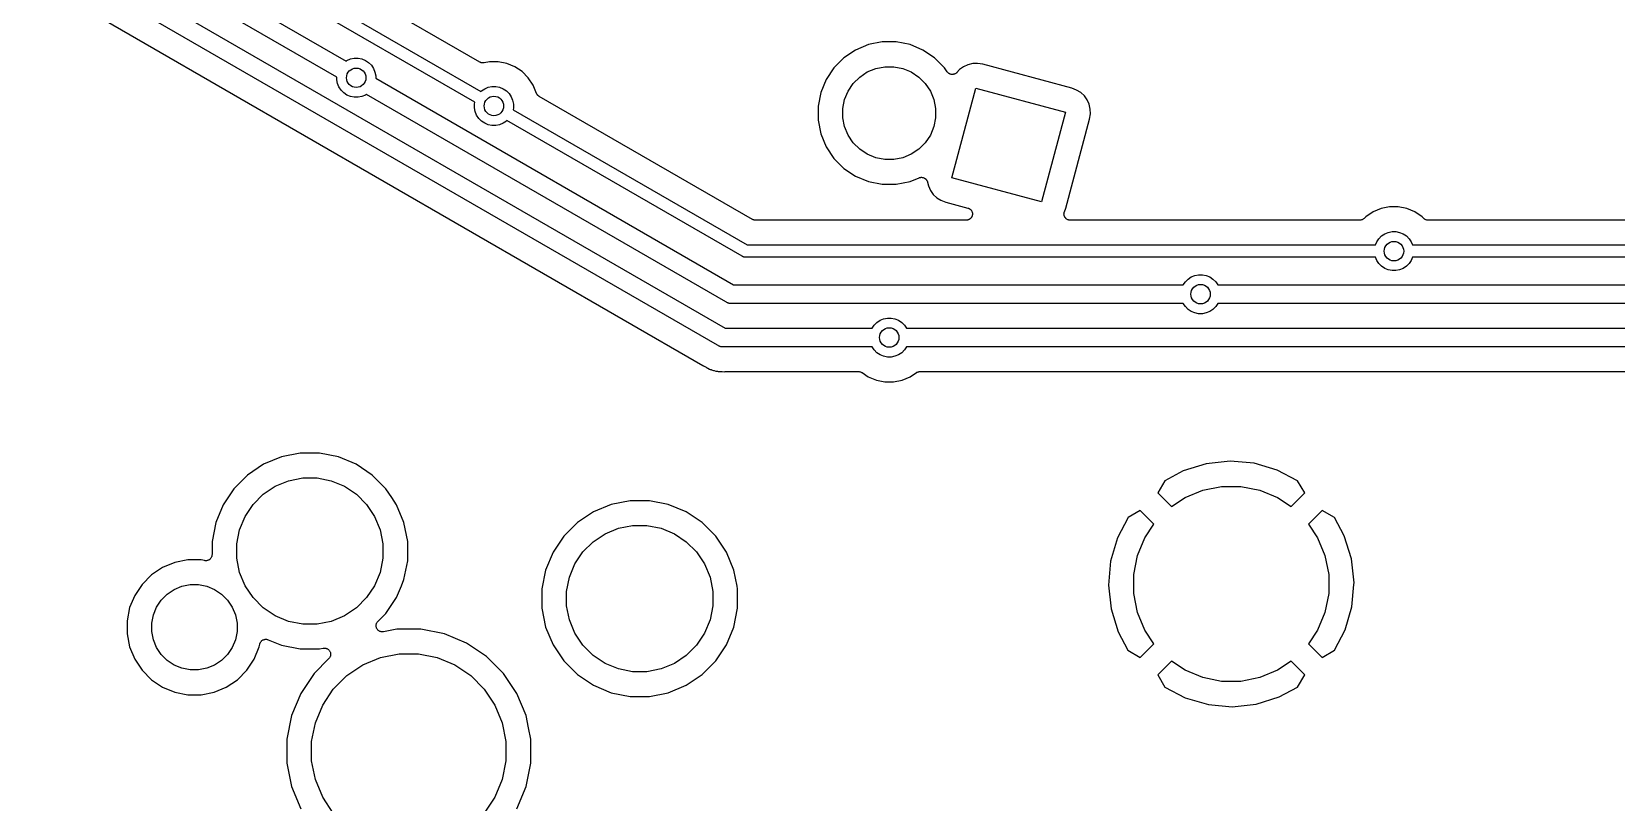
# Model space of a CAD drawing. Extents: x 0.5 to 11.2, y -6.4 to -1.8.
# Drawn here: x 3.876 to 5.157, y -5.327 to -4.705 of the extents above; entities that cross this region are included whole.
import ezdxf

# ---------------------------------------------------------------- set-up
doc = ezdxf.new("R2010")
doc.units = 0
doc.header["$MEASUREMENT"] = 0
doc.layers.add('BLACK', color=7, linetype='CONTINUOUS')

msp = doc.modelspace()

# ---------------------------------------------------------------- linework, layer by layer
at = {"layer": 'BLACK', "linetype": 'CONTINUOUS'}
for p, q in [((3.50919, -4.36987), (4.13019, -4.7284)), ((4.12269, -4.74139), (3.5017, -4.38286)), ((3.62014, -4.39573), (4.23924, -4.75282)), ((4.23427, -4.76149), (3.61517, -4.4044)), ((4.23829, -4.72918), (3.98086, -4.5807)), ((3.8878, -4.62739), (4.43652, -4.94419)), ((4.43023, -4.95788), (3.88031, -4.64038)), ((3.87973, -4.66315), (4.41845, -4.97418)), ((4.54188, -4.71943), (4.53247, -4.72573)), ((4.55235, -4.7151), (4.54188, -4.71943)), ((4.56346, -4.71289), (4.55235, -4.7151)), ((4.57478, -4.71289), (4.56346, -4.71289)), ((4.58589, -4.7151), (4.57478, -4.71289)), ((4.59636, -4.71943), (4.58589, -4.7151)), ((4.60577, -4.72573), (4.59636, -4.71943)), ((4.13019, -4.7284), (4.13098, -4.72787)), ((4.13098, -4.72787), (4.13385, -4.72668)), ((4.13385, -4.72668), (4.13689, -4.72608)), ((4.13689, -4.72608), (4.13999, -4.72608)), ((4.13999, -4.72608), (4.14304, -4.72668)), ((4.14304, -4.72668), (4.1459, -4.72787)), ((4.1459, -4.72787), (4.14848, -4.72959)), ((4.14848, -4.72959), (4.15067, -4.73179)), ((4.15067, -4.73179), (4.1524, -4.73437)), ((4.1524, -4.73437), (4.15359, -4.73723)), ((4.23856, -4.72931), (4.23829, -4.72918)), ((4.23883, -4.72945), (4.23856, -4.72931)), ((4.23901, -4.72951), (4.23883, -4.72945)), ((4.23918, -4.72958), (4.23901, -4.72951)), ((4.23947, -4.72965), (4.23918, -4.72958)), ((4.23976, -4.72974), (4.23947, -4.72965)), ((4.23995, -4.72976), (4.23976, -4.72974)), ((4.24013, -4.72981), (4.23995, -4.72976)), ((4.24043, -4.72982), (4.24013, -4.72981)), ((4.24073, -4.72985), (4.24043, -4.72982)), ((4.24092, -4.72983), (4.24073, -4.72985)), ((4.24111, -4.72984), (4.24092, -4.72983)), ((4.2414, -4.72979), (4.24111, -4.72984)), ((4.2417, -4.72977), (4.2414, -4.72979)), ((4.24177, -4.72975), (4.2417, -4.72977)), ((4.24618, -4.72888), (4.24177, -4.72975)), ((4.25322, -4.72888), (4.24618, -4.72888)), ((4.26013, -4.73025), (4.25322, -4.72888)), ((4.26664, -4.73294), (4.26013, -4.73025)), ((4.27249, -4.73686), (4.26664, -4.73294)), ((4.27747, -4.74184), (4.27249, -4.73686)), ((4.52446, -4.73373), (4.51817, -4.74315)), ((4.53247, -4.72573), (4.52446, -4.73373)), ((4.54522, -4.74126), (4.55136, -4.73716)), ((4.55136, -4.73716), (4.55818, -4.73433)), ((4.55818, -4.73433), (4.56543, -4.73289)), ((4.56543, -4.73289), (4.57281, -4.73289)), ((4.57281, -4.73289), (4.58006, -4.73433)), ((4.58006, -4.73433), (4.58688, -4.73716)), ((4.58688, -4.73716), (4.59303, -4.74126)), ((4.61378, -4.73373), (4.60577, -4.72573)), ((4.61593, -4.73695), (4.61378, -4.73373)), ((4.61597, -4.737), (4.61593, -4.73695)), ((4.61601, -4.73706), (4.61597, -4.737)), ((4.61628, -4.73738), (4.61601, -4.73706)), ((4.62595, -4.73523), (4.62374, -4.73759)), ((4.62915, -4.73294), (4.62595, -4.73523)), ((4.63274, -4.73131), (4.62915, -4.73294)), ((4.63657, -4.73042), (4.63274, -4.73131)), ((4.64051, -4.73029), (4.63657, -4.73042)), ((4.64464, -4.73097), (4.64051, -4.73029)), ((4.71661, -4.75025), (4.64464, -4.73097)), ((4.12269, -4.74338), (4.12269, -4.74139)), ((4.1233, -4.74642), (4.12269, -4.74338)), ((4.12449, -4.74928), (4.1233, -4.74642)), ((4.12621, -4.75186), (4.12449, -4.74928)), ((4.15359, -4.73723), (4.15419, -4.74027)), ((4.15419, -4.74027), (4.15419, -4.74226)), ((4.15419, -4.74226), (4.44333, -4.90919)), ((4.24224, -4.75067), (4.24511, -4.74948)), ((4.24511, -4.74948), (4.24815, -4.74888)), ((4.24815, -4.74888), (4.25125, -4.74888)), ((4.25125, -4.74888), (4.2543, -4.74948)), ((4.2543, -4.74948), (4.25716, -4.75067)), ((4.28138, -4.74769), (4.27747, -4.74184)), ((4.28419, -4.75446), (4.28138, -4.74769)), ((4.51817, -4.74315), (4.51383, -4.75362)), ((4.53589, -4.75263), (4.53999, -4.74648)), ((4.53999, -4.74648), (4.54522, -4.74126)), ((4.59303, -4.74126), (4.59825, -4.74648)), ((4.59825, -4.74648), (4.60235, -4.75263)), ((4.61655, -4.7377), (4.61628, -4.73738)), ((4.6166, -4.73775), (4.61655, -4.7377)), ((4.61665, -4.7378), (4.6166, -4.73775)), ((4.61698, -4.73806), (4.61665, -4.7378)), ((4.6173, -4.73832), (4.61698, -4.73806)), ((4.61736, -4.73836), (4.6173, -4.73832)), ((4.61742, -4.7384), (4.61736, -4.73836)), ((4.61779, -4.73859), (4.61742, -4.7384)), ((4.61816, -4.73879), (4.61779, -4.73859)), ((4.61823, -4.73881), (4.61816, -4.73879)), ((4.61829, -4.73884), (4.61823, -4.73881)), ((4.61869, -4.73895), (4.61829, -4.73884)), ((4.6191, -4.73907), (4.61869, -4.73895)), ((4.61916, -4.73908), (4.6191, -4.73907)), ((4.61923, -4.7391), (4.61916, -4.73908)), ((4.61965, -4.73913), (4.61923, -4.7391)), ((4.62007, -4.73917), (4.61965, -4.73913)), ((4.62013, -4.73917), (4.62007, -4.73917)), ((4.6202, -4.73917), (4.62013, -4.73917)), ((4.62062, -4.73912), (4.6202, -4.73917)), ((4.62104, -4.73908), (4.62062, -4.73912)), ((4.6211, -4.73906), (4.62104, -4.73908)), ((4.62117, -4.73905), (4.6211, -4.73906)), ((4.62157, -4.73892), (4.62117, -4.73905)), ((4.62197, -4.7388), (4.62157, -4.73892)), ((4.62203, -4.73877), (4.62197, -4.7388)), ((4.6221, -4.73875), (4.62203, -4.73877)), ((4.62247, -4.73854), (4.6221, -4.73875)), ((4.62284, -4.73835), (4.62247, -4.73854)), ((4.62289, -4.73831), (4.62284, -4.73835)), ((4.62295, -4.73827), (4.62289, -4.73831)), ((4.62327, -4.738), (4.62295, -4.73827)), ((4.6236, -4.73773), (4.62327, -4.738)), ((4.62364, -4.73768), (4.6236, -4.73773)), ((4.62369, -4.73764), (4.62364, -4.73768)), ((4.62374, -4.73759), (4.62369, -4.73764)), ((4.1284, -4.75406), (4.12621, -4.75186)), ((4.13098, -4.75578), (4.1284, -4.75406)), ((4.13385, -4.75697), (4.13098, -4.75578)), ((4.13689, -4.75757), (4.13385, -4.75697)), ((4.13999, -4.75757), (4.13689, -4.75757)), ((4.14304, -4.75697), (4.13999, -4.75757)), ((4.1459, -4.75578), (4.14304, -4.75697)), ((4.1467, -4.75525), (4.1459, -4.75578)), ((4.43704, -4.92288), (4.1467, -4.75525)), ((4.23396, -4.76307), (4.23427, -4.76149)), ((4.23924, -4.75282), (4.23966, -4.75239)), ((4.23966, -4.75239), (4.24224, -4.75067)), ((4.25716, -4.75067), (4.25974, -4.75239)), ((4.25974, -4.75239), (4.26194, -4.75459)), ((4.26194, -4.75459), (4.26366, -4.75716)), ((4.26366, -4.75716), (4.26485, -4.76003)), ((4.26485, -4.76003), (4.26545, -4.76307)), ((4.28425, -4.75458), (4.28419, -4.75446)), ((4.2843, -4.75471), (4.28425, -4.75458)), ((4.28448, -4.75501), (4.2843, -4.75471)), ((4.28465, -4.75532), (4.28448, -4.75501)), ((4.28473, -4.75543), (4.28465, -4.75532)), ((4.2848, -4.75554), (4.28473, -4.75543)), ((4.28504, -4.7558), (4.2848, -4.75554)), ((4.28526, -4.75607), (4.28504, -4.7558)), ((4.28537, -4.75616), (4.28526, -4.75607)), ((4.28546, -4.75626), (4.28537, -4.75616)), ((4.28575, -4.75647), (4.28546, -4.75626)), ((4.28602, -4.7567), (4.28575, -4.75647)), ((4.28614, -4.75676), (4.28602, -4.7567)), ((4.28625, -4.75684), (4.28614, -4.75676)), ((4.28631, -4.75688), (4.28625, -4.75684)), ((4.45855, -4.85622), (4.28631, -4.75688)), ((4.51383, -4.75362), (4.51162, -4.76473)), ((4.53162, -4.76669), (4.53306, -4.75945)), ((4.53306, -4.75945), (4.53589, -4.75263)), ((4.60235, -4.75263), (4.60518, -4.75945)), ((4.60518, -4.75945), (4.60662, -4.76669)), ((4.61979, -4.82279), (4.6392, -4.75034)), ((4.6392, -4.75034), (4.71164, -4.76975)), ((4.72053, -4.75173), (4.71661, -4.75025)), ((4.72388, -4.75381), (4.72053, -4.75173)), ((4.72675, -4.7565), (4.72388, -4.75381)), ((4.72905, -4.75971), (4.72675, -4.7565)), ((4.73067, -4.76329), (4.72905, -4.75971)), ((4.23396, -4.76618), (4.23396, -4.76307)), ((4.23456, -4.76922), (4.23396, -4.76618)), ((4.23575, -4.77208), (4.23456, -4.76922)), ((4.23747, -4.77466), (4.23575, -4.77208)), ((4.23966, -4.77686), (4.23747, -4.77466)), ((4.26545, -4.76618), (4.26514, -4.76775)), ((4.26514, -4.76775), (4.45435, -4.87689)), ((4.26545, -4.76307), (4.26545, -4.76618)), ((4.51162, -4.76473), (4.51162, -4.77605)), ((4.53162, -4.77408), (4.53162, -4.76669)), ((4.53306, -4.78133), (4.53162, -4.77408)), ((4.60662, -4.77408), (4.60518, -4.78133)), ((4.60662, -4.76669), (4.60662, -4.77408)), ((4.71164, -4.76975), (4.69223, -4.8422)), ((4.71173, -4.84717), (4.73101, -4.7752)), ((4.73157, -4.76713), (4.73067, -4.76329)), ((4.73101, -4.7752), (4.7317, -4.77107)), ((4.7317, -4.77107), (4.73157, -4.76713)), ((4.24224, -4.77858), (4.23966, -4.77686)), ((4.24511, -4.77977), (4.24224, -4.77858)), ((4.24815, -4.78037), (4.24511, -4.77977)), ((4.25125, -4.78037), (4.24815, -4.78037)), ((4.2543, -4.77977), (4.25125, -4.78037)), ((4.25716, -4.77858), (4.2543, -4.77977)), ((4.25974, -4.77686), (4.25716, -4.77858)), ((4.26017, -4.77643), (4.25974, -4.77686)), ((4.45016, -4.88602), (4.26017, -4.77643)), ((4.51162, -4.77605), (4.51383, -4.78716)), ((4.51383, -4.78716), (4.51817, -4.79762)), ((4.53589, -4.78815), (4.53306, -4.78133)), ((4.53999, -4.79429), (4.53589, -4.78815)), ((4.60235, -4.78815), (4.59825, -4.79429)), ((4.60518, -4.78133), (4.60235, -4.78815)), ((4.51817, -4.79762), (4.52446, -4.80704)), ((4.54522, -4.79952), (4.53999, -4.79429)), ((4.55136, -4.80362), (4.54522, -4.79952)), ((4.59303, -4.79952), (4.58688, -4.80362)), ((4.59825, -4.79429), (4.59303, -4.79952)), ((4.52446, -4.80704), (4.53247, -4.81505)), ((4.55818, -4.80645), (4.55136, -4.80362)), ((4.56543, -4.80789), (4.55818, -4.80645)), ((4.57281, -4.80789), (4.56543, -4.80789)), ((4.58006, -4.80645), (4.57281, -4.80789)), ((4.58688, -4.80362), (4.58006, -4.80645)), ((4.53247, -4.81505), (4.54188, -4.82134)), ((4.54188, -4.82134), (4.55235, -4.82568)), ((4.55235, -4.82568), (4.56346, -4.82789)), ((4.57478, -4.82789), (4.58589, -4.82568)), ((4.58589, -4.82568), (4.59324, -4.82263)), ((4.59324, -4.82263), (4.59331, -4.82261)), ((4.59331, -4.82261), (4.59368, -4.8225)), ((4.59368, -4.8225), (4.59406, -4.82238)), ((4.59406, -4.82238), (4.59415, -4.82236)), ((4.59415, -4.82236), (4.59425, -4.82234)), ((4.59425, -4.82234), (4.59464, -4.8223)), ((4.59464, -4.8223), (4.59502, -4.82226)), ((4.59502, -4.82226), (4.59512, -4.82226)), ((4.59512, -4.82226), (4.59522, -4.82225)), ((4.59522, -4.82225), (4.59561, -4.8223)), ((4.59561, -4.8223), (4.596, -4.82232)), ((4.596, -4.82232), (4.59609, -4.82235)), ((4.59609, -4.82235), (4.59619, -4.82236)), ((4.59619, -4.82236), (4.59656, -4.82248)), ((4.59656, -4.82248), (4.59694, -4.82258)), ((4.59694, -4.82258), (4.59703, -4.82263)), ((4.59703, -4.82263), (4.59712, -4.82265)), ((4.59712, -4.82265), (4.59746, -4.82284)), ((4.59746, -4.82284), (4.59781, -4.82302)), ((4.59781, -4.82302), (4.59789, -4.82308)), ((4.59789, -4.82308), (4.59797, -4.82312)), ((4.59797, -4.82312), (4.59827, -4.82337)), ((4.59827, -4.82337), (4.59858, -4.82361)), ((4.59858, -4.82361), (4.59865, -4.82369)), ((4.59865, -4.82369), (4.59872, -4.82375)), ((4.59872, -4.82375), (4.59897, -4.82405)), ((4.59897, -4.82405), (4.59923, -4.82435)), ((4.59923, -4.82435), (4.59927, -4.82443)), ((4.59927, -4.82443), (4.59934, -4.82451)), ((4.59934, -4.82451), (4.59952, -4.82485)), ((4.59952, -4.82485), (4.59971, -4.82519)), ((4.59971, -4.82519), (4.59974, -4.82529)), ((4.59974, -4.82529), (4.59979, -4.82537)), ((4.59979, -4.82537), (4.5999, -4.82575)), ((4.5999, -4.82575), (4.60003, -4.82612)), ((4.60003, -4.82612), (4.60076, -4.82925)), ((4.69223, -4.8422), (4.61979, -4.82279)), ((4.56346, -4.82789), (4.57478, -4.82789)), ((4.60076, -4.82925), (4.60238, -4.83284)), ((4.60238, -4.83284), (4.60468, -4.83604)), ((4.60468, -4.83604), (4.60755, -4.83873)), ((4.60755, -4.83873), (4.6109, -4.84081)), ((4.6109, -4.84081), (4.61482, -4.84229)), ((4.61482, -4.84229), (4.63263, -4.84706)), ((4.63263, -4.84706), (4.6327, -4.84708)), ((4.6327, -4.84708), (4.633, -4.8472)), ((4.633, -4.8472), (4.63331, -4.84729)), ((4.63331, -4.84729), (4.63346, -4.84737)), ((4.63346, -4.84737), (4.63361, -4.84743)), ((4.63361, -4.84743), (4.63388, -4.84761)), ((4.63388, -4.84761), (4.63416, -4.84776)), ((4.63416, -4.84776), (4.63429, -4.84787)), ((4.63429, -4.84787), (4.63443, -4.84796)), ((4.63443, -4.84796), (4.63467, -4.84818)), ((4.63467, -4.84818), (4.63491, -4.84839)), ((4.63491, -4.84839), (4.63502, -4.84852)), ((4.63502, -4.84852), (4.63514, -4.84864)), ((4.63514, -4.84864), (4.63532, -4.8489)), ((4.63532, -4.8489), (4.63552, -4.84915)), ((4.63552, -4.84915), (4.6356, -4.8493)), ((4.6356, -4.8493), (4.6357, -4.84944)), ((4.6357, -4.84944), (4.63583, -4.84973)), ((4.63583, -4.84973), (4.63598, -4.85002)), ((4.63598, -4.85002), (4.63602, -4.85018)), ((4.63602, -4.85018), (4.63609, -4.85033)), ((4.63609, -4.85033), (4.63616, -4.85064)), ((4.63616, -4.85064), (4.63625, -4.85095)), ((4.63625, -4.85095), (4.63627, -4.85112)), ((4.63627, -4.85112), (4.6363, -4.85128)), ((4.63633, -4.85226), (4.63627, -4.85257)), ((4.6363, -4.85128), (4.63631, -4.8516)), ((4.63631, -4.8516), (4.63634, -4.85192)), ((4.63634, -4.85192), (4.63632, -4.85209)), ((4.63632, -4.85209), (4.63633, -4.85226)), ((4.71029, -4.85185), (4.71034, -4.85146)), ((4.7103, -4.85195), (4.71029, -4.85185)), ((4.7103, -4.85204), (4.7103, -4.85195)), ((4.71035, -4.85244), (4.7103, -4.85204)), ((4.71034, -4.85146), (4.71036, -4.85107)), ((4.71036, -4.85107), (4.71039, -4.85098)), ((4.71039, -4.85098), (4.7104, -4.85088)), ((4.7104, -4.85088), (4.71051, -4.85051)), ((4.71051, -4.85051), (4.71061, -4.85013)), ((4.71061, -4.85013), (4.71173, -4.84717)), ((4.95998, -4.85021), (4.95413, -4.85412)), ((4.96649, -4.84752), (4.95998, -4.85021)), ((4.97339, -4.84614), (4.96649, -4.84752)), ((4.98043, -4.84614), (4.97339, -4.84614)), ((4.98734, -4.84752), (4.98043, -4.84614)), ((4.99385, -4.85021), (4.98734, -4.84752)), ((4.9997, -4.85412), (4.99385, -4.85021)), ((4.45882, -4.85634), (4.45855, -4.85622)), ((4.45907, -4.85649), (4.45882, -4.85634)), ((4.45926, -4.85654), (4.45907, -4.85649)), ((4.45943, -4.85662), (4.45926, -4.85654)), ((4.45972, -4.85669), (4.45943, -4.85662)), ((4.46, -4.85678), (4.45972, -4.85669)), ((4.4602, -4.8568), (4.46, -4.85678)), ((4.46038, -4.85685), (4.4602, -4.8568)), ((4.46068, -4.85686), (4.46038, -4.85685)), ((4.46097, -4.85689), (4.46068, -4.85686)), ((4.46104, -4.85689), (4.46097, -4.85689)), ((4.63134, -4.85689), (4.46104, -4.85689)), ((4.63166, -4.85686), (4.63134, -4.85689)), ((4.63198, -4.85685), (4.63166, -4.85686)), ((4.63215, -4.85681), (4.63198, -4.85685)), ((4.63231, -4.85679), (4.63215, -4.85681)), ((4.63262, -4.8567), (4.63231, -4.85679)), ((4.63293, -4.85663), (4.63262, -4.8567)), ((4.63309, -4.85656), (4.63293, -4.85663)), ((4.63325, -4.85651), (4.63309, -4.85656)), ((4.63353, -4.85636), (4.63325, -4.85651)), ((4.63382, -4.85623), (4.63353, -4.85636)), ((4.63396, -4.85613), (4.63382, -4.85623)), ((4.63411, -4.85605), (4.63396, -4.85613)), ((4.63436, -4.85585), (4.63411, -4.85605)), ((4.63462, -4.85566), (4.63436, -4.85585)), ((4.63473, -4.85554), (4.63462, -4.85566)), ((4.63486, -4.85544), (4.63473, -4.85554)), ((4.63507, -4.85519), (4.63486, -4.85544)), ((4.63529, -4.85495), (4.63507, -4.85519)), ((4.63538, -4.85481), (4.63529, -4.85495)), ((4.63549, -4.85469), (4.63538, -4.85481)), ((4.63564, -4.8544), (4.63549, -4.85469)), ((4.63581, -4.85413), (4.63564, -4.8544)), ((4.63587, -4.85397), (4.63581, -4.85413)), ((4.63595, -4.85383), (4.63587, -4.85397)), ((4.63604, -4.85352), (4.63595, -4.85383)), ((4.63616, -4.85322), (4.63604, -4.85352)), ((4.63619, -4.85305), (4.63616, -4.85322)), ((4.63624, -4.8529), (4.63619, -4.85305)), ((4.63627, -4.85257), (4.63624, -4.8529)), ((4.71038, -4.85283), (4.71035, -4.85244)), ((4.71041, -4.85292), (4.71038, -4.85283)), ((4.71042, -4.85301), (4.71041, -4.85292)), ((4.71055, -4.85339), (4.71042, -4.85301)), ((4.71066, -4.85376), (4.71055, -4.85339)), ((4.7107, -4.85385), (4.71066, -4.85376)), ((4.71073, -4.85394), (4.7107, -4.85385)), ((4.71093, -4.85428), (4.71073, -4.85394)), ((4.71111, -4.85463), (4.71093, -4.85428)), ((4.71117, -4.8547), (4.71111, -4.85463)), ((4.71122, -4.85478), (4.71117, -4.8547)), ((4.71148, -4.85508), (4.71122, -4.85478)), ((4.71172, -4.85539), (4.71148, -4.85508)), ((4.71179, -4.85545), (4.71172, -4.85539)), ((4.71186, -4.85552), (4.71179, -4.85545)), ((4.71217, -4.85576), (4.71186, -4.85552)), ((4.71247, -4.85602), (4.71217, -4.85576)), ((4.71255, -4.85606), (4.71247, -4.85602)), ((4.71263, -4.85612), (4.71255, -4.85606)), ((4.71298, -4.8563), (4.71263, -4.85612)), ((4.71332, -4.85649), (4.71298, -4.8563)), ((4.71342, -4.85651), (4.71332, -4.85649)), ((4.7135, -4.85656), (4.71342, -4.85651)), ((4.71388, -4.85666), (4.7135, -4.85656)), ((4.71425, -4.85678), (4.71388, -4.85666)), ((4.71435, -4.85679), (4.71425, -4.85678)), ((4.71444, -4.85682), (4.71435, -4.85679)), ((4.71483, -4.85685), (4.71444, -4.85682)), ((4.71522, -4.85689), (4.71483, -4.85685)), ((4.71529, -4.85689), (4.71522, -4.85689)), ((4.94929, -4.85689), (4.71529, -4.85689)), ((4.94975, -4.85684), (4.94929, -4.85689)), ((4.95021, -4.8568), (4.94975, -4.85684)), ((4.95023, -4.8568), (4.95021, -4.8568)), ((4.95026, -4.85679), (4.95023, -4.8568)), ((4.9507, -4.85666), (4.95026, -4.85679)), ((4.95114, -4.85653), (4.9507, -4.85666)), ((4.95117, -4.85652), (4.95114, -4.85653)), ((4.95119, -4.85651), (4.95117, -4.85652)), ((4.9516, -4.8563), (4.95119, -4.85651)), ((4.95201, -4.85608), (4.9516, -4.8563)), ((4.95203, -4.85607), (4.95201, -4.85608)), ((4.95205, -4.85605), (4.95203, -4.85607)), ((4.95241, -4.85576), (4.95205, -4.85605)), ((4.95277, -4.85547), (4.95241, -4.85576)), ((4.95281, -4.85544), (4.95277, -4.85547)), ((4.95282, -4.85543), (4.95281, -4.85544)), ((4.95281, -4.85544), (4.95281, -4.85544)), ((4.95281, -4.85544), (4.95281, -4.85544)), ((4.95413, -4.85412), (4.95282, -4.85543)), ((5.001, -4.85543), (4.9997, -4.85412)), ((5.00136, -4.85572), (5.001, -4.85543)), ((5.00171, -4.85602), (5.00136, -4.85572)), ((5.00174, -4.85603), (5.00171, -4.85602)), ((5.00176, -4.85604), (5.00174, -4.85603)), ((5.00217, -4.85626), (5.00176, -4.85604)), ((5.00257, -4.85649), (5.00217, -4.85626)), ((5.00259, -4.85649), (5.00257, -4.85649)), ((5.00262, -4.85651), (5.00259, -4.85649)), ((5.00306, -4.85664), (5.00262, -4.85651)), ((5.0035, -4.85678), (5.00306, -4.85664)), ((5.00353, -4.85678), (5.0035, -4.85678)), ((5.00355, -4.85679), (5.00353, -4.85678)), ((5.00401, -4.85684), (5.00355, -4.85679)), ((5.00447, -4.85689), (5.00401, -4.85684)), ((5.00452, -4.85689), (5.00447, -4.85689)), ((5.00454, -4.85689), (5.00452, -4.85689)), ((5.00452, -4.85689), (5.00452, -4.85689)), ((5.00452, -4.85689), (5.00452, -4.85689)), ((6.16737, -4.85689), (5.00454, -4.85689)), ((4.45435, -4.87689), (4.96194, -4.87689)), ((4.96194, -4.87689), (4.96296, -4.87443)), ((4.96296, -4.87443), (4.96468, -4.87185)), ((4.96468, -4.87185), (4.96687, -4.86966)), ((4.96687, -4.86966), (4.96945, -4.86793)), ((4.96945, -4.86793), (4.97232, -4.86675)), ((4.97232, -4.86675), (4.97536, -4.86614)), ((4.97536, -4.86614), (4.97846, -4.86614)), ((4.97846, -4.86614), (4.98151, -4.86675)), ((4.98151, -4.86675), (4.98437, -4.86793)), ((4.98437, -4.86793), (4.98695, -4.86966)), ((4.98695, -4.86966), (4.98915, -4.87185)), ((4.98915, -4.87185), (4.99087, -4.87443)), ((4.99087, -4.87443), (4.99189, -4.87689)), ((4.99189, -4.87689), (6.18003, -4.87689)), ((4.45022, -4.88607), (4.45016, -4.88602)), ((4.45058, -4.88626), (4.45022, -4.88607)), ((4.45073, -4.88634), (4.45058, -4.88626)), ((4.4508, -4.88638), (4.45073, -4.88634)), ((4.45109, -4.88653), (4.4508, -4.88638)), ((4.45125, -4.88658), (4.45109, -4.88653)), ((4.4514, -4.88665), (4.45125, -4.88658)), ((4.45172, -4.88672), (4.4514, -4.88665)), ((4.45203, -4.88682), (4.45172, -4.88672)), ((4.4522, -4.88683), (4.45203, -4.88682)), ((4.45236, -4.88687), (4.4522, -4.88683)), ((4.45269, -4.88688), (4.45236, -4.88687)), ((4.45277, -4.88689), (4.45269, -4.88688)), ((4.45293, -4.88689), (4.45277, -4.88689)), ((4.45334, -4.8869), (4.45293, -4.88689)), ((4.45342, -4.88689), (4.45334, -4.8869)), ((4.96194, -4.88689), (4.45342, -4.88689)), ((4.96296, -4.88935), (4.96194, -4.88689)), ((4.96468, -4.89193), (4.96296, -4.88935)), ((4.99087, -4.88935), (4.98915, -4.89193)), ((4.99189, -4.88689), (4.99087, -4.88935)), ((6.18003, -4.88689), (4.99189, -4.88689)), ((4.81061, -4.90446), (4.81319, -4.90274)), ((4.81319, -4.90274), (4.81606, -4.90155)), ((4.81606, -4.90155), (4.8191, -4.90094)), ((4.8191, -4.90094), (4.8222, -4.90094)), ((4.8222, -4.90094), (4.82525, -4.90155)), ((4.82525, -4.90155), (4.82811, -4.90274)), ((4.82811, -4.90274), (4.83069, -4.90446)), ((4.96687, -4.89412), (4.96468, -4.89193)), ((4.96945, -4.89585), (4.96687, -4.89412)), ((4.97232, -4.89703), (4.96945, -4.89585)), ((4.97536, -4.89764), (4.97232, -4.89703)), ((4.97846, -4.89764), (4.97536, -4.89764)), ((4.98151, -4.89703), (4.97846, -4.89764)), ((4.98437, -4.89585), (4.98151, -4.89703)), ((4.98695, -4.89412), (4.98437, -4.89585)), ((4.98915, -4.89193), (4.98695, -4.89412)), ((4.44333, -4.90919), (4.80672, -4.90919)), ((4.80672, -4.90919), (4.80842, -4.90665)), ((4.80842, -4.90665), (4.81061, -4.90446)), ((4.83069, -4.90446), (4.83288, -4.90665)), ((4.83288, -4.90665), (4.83458, -4.90919)), ((4.83458, -4.90919), (5.86722, -4.90919)), ((4.43714, -4.92296), (4.43704, -4.92288)), ((4.43768, -4.92325), (4.43714, -4.92296)), ((4.43789, -4.92337), (4.43768, -4.92325)), ((4.438, -4.92342), (4.43789, -4.92337)), ((4.43844, -4.92366), (4.438, -4.92342)), ((4.43867, -4.92373), (4.43844, -4.92366)), ((4.4389, -4.92383), (4.43867, -4.92373)), ((4.43938, -4.92394), (4.4389, -4.92383)), ((4.43985, -4.92408), (4.43938, -4.92394)), ((4.4401, -4.92411), (4.43985, -4.92408)), ((4.44034, -4.92416), (4.4401, -4.92411)), ((4.44083, -4.92418), (4.44034, -4.92416)), ((4.44095, -4.92419), (4.44083, -4.92418)), ((4.4412, -4.92419), (4.44095, -4.92419)), ((4.44182, -4.92421), (4.4412, -4.92419)), ((4.44194, -4.92419), (4.44182, -4.92421)), ((4.80672, -4.92419), (4.44194, -4.92419)), ((4.80842, -4.92673), (4.80672, -4.92419)), ((4.81061, -4.92893), (4.80842, -4.92673)), ((4.81319, -4.93065), (4.81061, -4.92893)), ((4.83069, -4.92893), (4.82811, -4.93065)), ((4.83288, -4.92673), (4.83069, -4.92893)), ((4.83458, -4.92419), (4.83288, -4.92673)), ((5.86722, -4.92419), (4.83458, -4.92419)), ((4.55519, -4.94419), (4.55689, -4.94165)), ((4.55689, -4.94165), (4.55908, -4.93946)), ((4.55908, -4.93946), (4.56166, -4.93774)), ((4.56166, -4.93774), (4.56453, -4.93655)), ((4.56453, -4.93655), (4.56757, -4.93594)), ((4.56757, -4.93594), (4.57067, -4.93594)), ((4.57067, -4.93594), (4.57371, -4.93655)), ((4.57371, -4.93655), (4.57658, -4.93774)), ((4.57658, -4.93774), (4.57916, -4.93946)), ((4.57916, -4.93946), (4.58135, -4.94165)), ((4.58135, -4.94165), (4.58305, -4.94419)), ((4.81606, -4.93184), (4.81319, -4.93065)), ((4.8191, -4.93244), (4.81606, -4.93184)), ((4.8222, -4.93244), (4.8191, -4.93244)), ((4.82525, -4.93184), (4.8222, -4.93244)), ((4.82811, -4.93065), (4.82525, -4.93184)), ((4.43652, -4.94419), (4.55519, -4.94419)), ((4.58305, -4.94419), (5.61107, -4.94419)), ((4.43032, -4.95796), (4.43023, -4.95788)), ((4.43087, -4.95825), (4.43032, -4.95796)), ((4.43108, -4.95837), (4.43087, -4.95825)), ((4.43119, -4.95842), (4.43108, -4.95837)), ((4.43163, -4.95866), (4.43119, -4.95842)), ((4.43186, -4.95873), (4.43163, -4.95866)), ((4.43209, -4.95883), (4.43186, -4.95873)), ((4.43257, -4.95894), (4.43209, -4.95883)), ((4.43304, -4.95908), (4.43257, -4.95894)), ((4.43328, -4.95911), (4.43304, -4.95908)), ((4.43353, -4.95916), (4.43328, -4.95911)), ((4.43402, -4.95918), (4.43353, -4.95916)), ((4.43414, -4.95919), (4.43402, -4.95918)), ((4.43439, -4.95919), (4.43414, -4.95919)), ((4.435, -4.95921), (4.43439, -4.95919)), ((4.43512, -4.95919), (4.435, -4.95921)), ((4.55519, -4.95919), (4.43512, -4.95919)), ((4.55689, -4.96173), (4.55519, -4.95919)), ((4.55908, -4.96393), (4.55689, -4.96173)), ((4.56166, -4.96565), (4.55908, -4.96393)), ((4.56453, -4.96684), (4.56166, -4.96565)), ((4.56757, -4.96744), (4.56453, -4.96684)), ((4.57067, -4.96744), (4.56757, -4.96744)), ((4.57371, -4.96684), (4.57067, -4.96744)), ((4.57658, -4.96565), (4.57371, -4.96684)), ((4.57916, -4.96393), (4.57658, -4.96565)), ((4.58135, -4.96173), (4.57916, -4.96393)), ((4.58305, -4.95919), (4.58135, -4.96173)), ((5.61107, -4.95919), (4.58305, -4.95919)), ((4.41845, -4.97418), (4.41851, -4.97421)), ((4.41851, -4.97421), (4.41881, -4.97443)), ((4.41881, -4.97443), (4.41912, -4.97464)), ((4.41912, -4.97464), (4.41916, -4.97467)), ((4.41916, -4.97467), (4.42108, -4.9757)), ((4.42108, -4.9757), (4.42114, -4.97573)), ((4.42114, -4.97573), (4.42118, -4.97576)), ((4.42118, -4.97576), (4.42122, -4.97577)), ((4.42122, -4.97577), (4.42193, -4.97618)), ((4.42193, -4.97618), (4.42219, -4.9763)), ((4.42219, -4.9763), (4.42225, -4.97633)), ((4.42225, -4.97633), (4.42236, -4.9764)), ((4.42236, -4.9764), (4.42248, -4.97645)), ((4.42248, -4.97645), (4.42393, -4.97722)), ((4.42393, -4.97722), (4.42449, -4.97739)), ((4.42449, -4.97739), (4.42455, -4.97741)), ((4.42455, -4.97741), (4.42482, -4.97753)), ((4.42482, -4.97753), (4.4251, -4.97762)), ((4.4251, -4.97762), (4.42563, -4.97786)), ((4.42563, -4.97786), (4.42723, -4.97823)), ((4.42723, -4.97823), (4.4273, -4.97825)), ((4.4273, -4.97825), (4.42742, -4.97829)), ((4.42742, -4.97829), (4.42754, -4.97832)), ((4.42754, -4.97832), (4.42912, -4.9788)), ((4.42912, -4.9788), (4.42969, -4.97885)), ((4.42969, -4.97885), (4.42976, -4.97886)), ((4.42976, -4.97886), (4.43005, -4.97892)), ((4.43005, -4.97892), (4.43034, -4.97896)), ((4.43034, -4.97896), (4.4309, -4.97909)), ((4.4309, -4.97909), (4.43255, -4.97914)), ((4.43255, -4.97914), (4.43262, -4.97915)), ((4.43262, -4.97915), (4.43274, -4.97916)), ((4.43274, -4.97916), (4.43287, -4.97916)), ((4.43287, -4.97916), (4.43316, -4.97919)), ((4.43316, -4.97919), (4.43398, -4.97919)), ((4.43398, -4.97919), (4.43405, -4.97919)), ((4.43405, -4.97919), (4.43409, -4.9792)), ((4.43409, -4.9792), (4.43414, -4.9792)), ((4.43414, -4.9792), (4.43632, -4.97927)), ((4.43632, -4.97927), (4.43636, -4.97926)), ((4.43636, -4.97926), (4.43643, -4.97925)), ((4.43643, -4.97925), (4.4368, -4.97923)), ((4.4368, -4.97923), (4.43717, -4.97919)), ((4.43717, -4.97919), (4.54442, -4.97919)), ((4.54442, -4.97919), (4.54443, -4.97919)), ((4.54443, -4.97919), (4.54443, -4.97919)), ((4.54443, -4.97919), (4.54443, -4.97919)), ((4.54443, -4.97919), (4.54449, -4.97919)), ((4.54449, -4.97919), (4.54494, -4.97924)), ((4.54494, -4.97924), (4.5454, -4.97929)), ((4.5454, -4.97929), (4.54543, -4.9793)), ((4.54543, -4.9793), (4.54546, -4.9793)), ((4.54546, -4.9793), (4.5459, -4.97944)), ((4.5459, -4.97944), (4.54633, -4.97958)), ((4.54633, -4.97958), (4.54636, -4.97959)), ((4.54636, -4.97959), (4.54639, -4.9796)), ((4.54639, -4.9796), (4.54679, -4.97982)), ((4.54679, -4.97982), (4.54719, -4.98004)), ((4.54719, -4.98004), (4.55219, -4.98337)), ((4.58605, -4.98337), (4.59105, -4.98004)), ((4.59105, -4.98004), (4.59106, -4.98003)), ((4.59106, -4.98003), (4.59111, -4.98)), ((4.59106, -4.98003), (4.59106, -4.98003)), ((4.59106, -4.98003), (4.59106, -4.98003)), ((4.59111, -4.98), (4.59152, -4.97978)), ((4.59152, -4.97978), (4.59192, -4.97957)), ((4.59192, -4.97957), (4.59195, -4.97956)), ((4.59195, -4.97956), (4.59197, -4.97955)), ((4.59197, -4.97955), (4.59242, -4.97942)), ((4.59242, -4.97942), (4.59285, -4.97929)), ((4.59285, -4.97929), (4.59288, -4.97929)), ((4.59288, -4.97929), (4.59291, -4.97928)), ((4.59291, -4.97928), (4.59337, -4.97924)), ((4.59337, -4.97924), (4.59383, -4.97919)), ((4.59383, -4.97919), (5.6003, -4.97919)), ((4.55219, -4.98337), (4.55869, -4.98607)), ((4.55869, -4.98607), (4.5656, -4.98744)), ((4.5656, -4.98744), (4.57264, -4.98744)), ((4.57264, -4.98744), (4.57955, -4.98607)), ((4.57955, -4.98607), (4.58605, -4.98337)), ((4.06356, -5.05412), (4.05062, -5.06277)), ((4.07795, -5.04816), (4.06356, -5.05412)), ((4.09322, -5.04513), (4.07795, -5.04816)), ((4.1088, -5.04513), (4.09322, -5.04513)), ((4.12407, -5.04816), (4.1088, -5.04513)), ((4.13846, -5.05412), (4.12407, -5.04816)), ((4.15141, -5.06277), (4.13846, -5.05412)), ((4.82525, -5.05361), (4.80666, -5.05942)), ((4.84459, -5.05153), (4.82525, -5.05361)), ((4.86396, -5.05327), (4.84459, -5.05153)), ((4.88262, -5.05876), (4.86396, -5.05327)), ((4.05062, -5.06277), (4.0396, -5.07379)), ((4.07304, -5.07185), (4.08378, -5.0674)), ((4.08378, -5.0674), (4.09519, -5.06513)), ((4.09519, -5.06513), (4.10683, -5.06513)), ((4.10683, -5.06513), (4.11824, -5.0674)), ((4.11824, -5.0674), (4.12898, -5.07185)), ((4.16242, -5.07379), (4.15141, -5.06277)), ((4.79189, -5.06732), (4.78606, -5.07721)), ((4.80666, -5.05942), (4.79189, -5.06732)), ((4.89902, -5.06734), (4.88262, -5.05876)), ((4.90484, -5.07721), (4.89902, -5.06734)), ((4.0396, -5.07379), (4.03095, -5.08673)), ((4.05514, -5.08654), (4.06337, -5.07831)), ((4.06337, -5.07831), (4.07304, -5.07185)), ((4.12898, -5.07185), (4.13866, -5.07831)), ((4.13866, -5.07831), (4.14688, -5.08654)), ((4.1671, -5.08079), (4.16242, -5.07379)), ((4.17107, -5.08673), (4.1671, -5.08079)), ((4.1671, -5.08079), (4.1671, -5.08079)), ((4.78606, -5.07721), (4.79716, -5.08831)), ((4.79716, -5.08831), (4.80815, -5.08097)), ((4.80815, -5.08097), (4.82248, -5.07503)), ((4.82248, -5.07503), (4.83769, -5.07201)), ((4.83769, -5.07201), (4.85321, -5.07201)), ((4.85321, -5.07201), (4.86842, -5.07503)), ((4.86842, -5.07503), (4.88275, -5.08097)), ((4.88275, -5.08097), (4.89374, -5.08831)), ((4.89374, -5.08831), (4.90484, -5.07721)), ((4.03095, -5.08673), (4.02499, -5.10112)), ((4.04868, -5.09621), (4.05514, -5.08654)), ((4.14688, -5.08654), (4.15334, -5.09621)), ((4.17703, -5.10112), (4.17107, -5.08673)), ((4.33007, -5.09252), (4.31712, -5.10117)), ((4.34446, -5.08656), (4.33007, -5.09252)), ((4.35973, -5.08352), (4.34446, -5.08656)), ((4.3753, -5.08352), (4.35973, -5.08352)), ((4.39058, -5.08656), (4.3753, -5.08352)), ((4.40496, -5.09252), (4.39058, -5.08656)), ((4.41791, -5.10117), (4.40496, -5.09252)), ((4.77192, -5.09136), (4.76204, -5.09717)), ((4.78302, -5.10246), (4.77192, -5.09136)), ((4.91898, -5.09136), (4.90788, -5.10246)), ((4.92888, -5.09719), (4.91898, -5.09136)), ((4.02499, -5.10112), (4.02196, -5.11639)), ((4.04196, -5.11836), (4.04423, -5.10696)), ((4.04423, -5.10696), (4.04868, -5.09621)), ((4.15334, -5.09621), (4.1578, -5.10696)), ((4.1578, -5.10696), (4.16007, -5.11836)), ((4.18007, -5.11639), (4.17703, -5.10112)), ((4.31712, -5.10117), (4.30611, -5.11218)), ((4.33954, -5.11024), (4.35029, -5.10579)), ((4.35029, -5.10579), (4.3617, -5.10352)), ((4.3617, -5.10352), (4.37333, -5.10352)), ((4.37333, -5.10352), (4.38474, -5.10579)), ((4.38474, -5.10579), (4.39549, -5.11024)), ((4.42892, -5.11218), (4.41791, -5.10117)), ((4.76204, -5.09717), (4.75346, -5.11358)), ((4.77567, -5.11345), (4.78302, -5.10246)), ((4.90788, -5.10246), (4.91523, -5.11345)), ((4.93677, -5.11196), (4.92888, -5.09719)), ((4.02196, -5.11639), (4.02196, -5.12701)), ((4.04196, -5.13), (4.04196, -5.11836)), ((4.16007, -5.11836), (4.16007, -5.13)), ((4.18007, -5.13197), (4.18007, -5.11639)), ((4.30611, -5.11218), (4.29746, -5.12513)), ((4.32165, -5.12493), (4.32987, -5.11671)), ((4.32987, -5.11671), (4.33954, -5.11024)), ((4.39549, -5.11024), (4.40516, -5.11671)), ((4.40516, -5.11671), (4.41339, -5.12493)), ((4.43757, -5.12513), (4.42892, -5.11218)), ((4.75346, -5.11358), (4.74797, -5.13224)), ((4.76974, -5.12778), (4.77567, -5.11345)), ((4.91523, -5.11345), (4.92116, -5.12778)), ((4.94259, -5.13054), (4.93677, -5.11196)), ((3.99183, -5.13343), (3.98192, -5.13753)), ((4.00235, -5.13133), (3.99183, -5.13343)), ((4.01307, -5.13133), (4.00235, -5.13133)), ((4.01598, -5.13191), (4.01307, -5.13133)), ((4.01645, -5.13196), (4.01598, -5.13191)), ((4.01692, -5.13201), (4.01645, -5.13196)), ((4.01694, -5.13201), (4.01692, -5.13201)), ((4.01695, -5.13201), (4.01694, -5.13201)), ((4.01742, -5.13196), (4.01695, -5.13201)), ((4.01789, -5.13192), (4.01742, -5.13196)), ((4.01791, -5.13192), (4.01789, -5.13192)), ((4.01792, -5.13191), (4.01791, -5.13192)), ((4.01837, -5.13178), (4.01792, -5.13191)), ((4.01883, -5.13165), (4.01837, -5.13178)), ((4.01884, -5.13164), (4.01883, -5.13165)), ((4.01886, -5.13163), (4.01884, -5.13164)), ((4.01927, -5.13141), (4.01886, -5.13163)), ((4.01969, -5.13119), (4.01927, -5.13141)), ((4.01971, -5.13118), (4.01969, -5.13119)), ((4.01972, -5.13118), (4.01971, -5.13118)), ((4.02008, -5.13088), (4.01972, -5.13118)), ((4.02045, -5.13058), (4.02008, -5.13088)), ((4.02046, -5.13057), (4.02045, -5.13058)), ((4.02048, -5.13056), (4.02046, -5.13057)), ((4.02078, -5.1302), (4.02048, -5.13056)), ((4.02108, -5.12983), (4.02078, -5.1302)), ((4.02109, -5.12982), (4.02108, -5.12983)), ((4.0211, -5.12981), (4.02109, -5.12982)), ((4.02132, -5.12939), (4.0211, -5.12981)), ((4.02155, -5.12898), (4.02132, -5.12939)), ((4.02156, -5.12896), (4.02155, -5.12898)), ((4.0217, -5.1285), (4.02156, -5.12895)), ((4.02156, -5.12895), (4.02156, -5.12896)), ((4.02185, -5.12805), (4.0217, -5.1285)), ((4.0219, -5.12755), (4.02185, -5.12802)), ((4.02185, -5.12802), (4.02185, -5.12803)), ((4.02185, -5.12803), (4.02185, -5.12805)), ((4.02196, -5.12708), (4.0219, -5.12755)), ((4.02196, -5.12701), (4.02196, -5.12705)), ((4.02196, -5.12705), (4.02196, -5.12705)), ((4.02196, -5.12705), (4.02196, -5.12705)), ((4.02196, -5.12705), (4.02196, -5.12708)), ((4.04423, -5.14141), (4.04196, -5.13)), ((4.16007, -5.13), (4.1578, -5.14141)), ((4.17703, -5.14724), (4.18007, -5.13197)), ((4.29746, -5.12513), (4.2915, -5.13952)), ((4.31518, -5.13461), (4.32165, -5.12493)), ((4.41339, -5.12493), (4.41985, -5.13461)), ((4.44353, -5.13952), (4.43757, -5.12513)), ((4.74797, -5.13224), (4.74624, -5.15161)), ((4.76671, -5.14299), (4.76974, -5.12778)), ((4.92116, -5.12778), (4.92419, -5.14299)), ((4.94466, -5.14988), (4.94259, -5.13054)), ((3.973, -5.14349), (3.96542, -5.15107)), ((3.98192, -5.13753), (3.973, -5.14349)), ((4.04868, -5.15215), (4.04423, -5.14141)), ((4.1578, -5.14141), (4.15334, -5.15215)), ((4.2915, -5.13952), (4.28846, -5.15479)), ((4.30846, -5.15676), (4.31073, -5.14535)), ((4.31073, -5.14535), (4.31518, -5.13461)), ((4.41985, -5.13461), (4.4243, -5.14535)), ((4.4243, -5.14535), (4.42657, -5.15676)), ((4.44614, -5.15263), (4.44353, -5.13952)), ((4.76671, -5.1585), (4.76671, -5.14299)), ((4.92419, -5.14299), (4.92419, -5.1585)), ((3.96542, -5.15107), (3.95946, -5.15999)), ((3.98095, -5.16382), (3.98575, -5.15903)), ((3.98575, -5.15903), (3.99139, -5.15526)), ((3.99139, -5.15526), (3.99766, -5.15266)), ((3.99766, -5.15266), (4.00432, -5.15133)), ((4.00432, -5.15133), (4.0111, -5.15133)), ((4.0111, -5.15133), (4.01776, -5.15266)), ((4.01776, -5.15266), (4.02403, -5.15526)), ((4.02403, -5.15526), (4.02967, -5.15903)), ((4.02967, -5.15903), (4.03447, -5.16382)), ((4.05514, -5.16183), (4.04868, -5.15215)), ((4.15334, -5.15215), (4.14688, -5.16183)), ((4.17107, -5.16163), (4.1749, -5.15239)), ((4.1749, -5.15239), (4.17703, -5.14724)), ((4.28846, -5.15479), (4.28846, -5.17036)), ((4.30846, -5.16839), (4.30846, -5.15676)), ((4.42657, -5.15676), (4.42657, -5.16839)), ((4.44657, -5.15479), (4.44614, -5.15263)), ((4.44657, -5.17036), (4.44657, -5.15479)), ((4.74624, -5.15161), (4.74831, -5.17095)), ((4.76974, -5.17372), (4.76671, -5.1585)), ((4.92419, -5.1585), (4.92116, -5.17372)), ((4.94293, -5.16926), (4.94455, -5.15121)), ((4.94455, -5.15121), (4.94466, -5.14988)), ((4.94455, -5.15121), (4.94455, -5.15121)), ((3.95535, -5.1699), (3.95326, -5.18042)), ((3.95946, -5.15999), (3.95535, -5.1699)), ((3.97458, -5.17574), (3.97718, -5.16947)), ((3.97718, -5.16947), (3.98095, -5.16382)), ((4.03447, -5.16382), (4.03824, -5.16947)), ((4.03824, -5.16947), (4.04083, -5.17574)), ((4.06337, -5.17005), (4.05514, -5.16183)), ((4.07304, -5.17651), (4.06337, -5.17005)), ((4.13866, -5.17005), (4.12898, -5.17651)), ((4.14688, -5.16183), (4.13866, -5.17005)), ((4.16242, -5.17458), (4.17107, -5.16163)), ((4.28846, -5.17036), (4.2915, -5.18564)), ((4.31073, -5.1798), (4.30846, -5.16839)), ((4.42657, -5.16839), (4.4243, -5.1798)), ((4.44353, -5.18564), (4.44657, -5.17036)), ((4.74831, -5.17095), (4.75413, -5.18954)), ((4.93744, -5.18792), (4.94293, -5.16926)), ((3.95326, -5.18042), (3.95326, -5.19115)), ((3.97326, -5.18239), (3.97458, -5.17574)), ((3.97326, -5.18918), (3.97326, -5.18239)), ((4.04083, -5.17574), (4.04216, -5.18239)), ((4.04216, -5.18239), (4.04216, -5.18918)), ((4.08378, -5.18097), (4.07304, -5.17651)), ((4.09519, -5.18324), (4.08378, -5.18097)), ((4.10683, -5.18324), (4.09519, -5.18324)), ((4.11824, -5.18097), (4.10683, -5.18324)), ((4.12898, -5.17651), (4.11824, -5.18097)), ((4.15456, -5.18447), (4.15461, -5.18399)), ((4.15456, -5.18448), (4.15456, -5.18447)), ((4.15456, -5.18449), (4.15456, -5.18448)), ((4.1546, -5.18495), (4.15456, -5.18449)), ((4.15465, -5.18544), (4.1546, -5.18495)), ((4.15461, -5.18399), (4.15466, -5.18352)), ((4.15466, -5.1835), (4.15481, -5.18303)), ((4.15466, -5.18351), (4.15466, -5.1835)), ((4.15466, -5.18352), (4.15466, -5.18351)), ((4.15481, -5.18303), (4.15494, -5.18258)), ((4.15494, -5.18258), (4.15495, -5.18258)), ((4.15495, -5.18257), (4.15519, -5.18213)), ((4.15495, -5.18258), (4.15495, -5.18257)), ((4.15519, -5.18213), (4.15541, -5.18172)), ((4.15541, -5.18171), (4.15572, -5.18134)), ((4.15541, -5.18172), (4.15541, -5.18171)), ((4.15541, -5.18172), (4.15541, -5.18172)), ((4.15572, -5.18134), (4.15602, -5.18097)), ((4.15602, -5.18097), (4.16242, -5.17458)), ((4.31518, -5.19055), (4.31073, -5.1798)), ((4.4243, -5.1798), (4.41985, -5.19055)), ((4.77567, -5.18805), (4.76974, -5.17372)), ((4.92116, -5.17372), (4.91523, -5.18805)), ((3.95326, -5.19115), (3.95535, -5.20167)), ((3.97458, -5.19583), (3.97326, -5.18918)), ((3.97718, -5.2021), (3.97458, -5.19583)), ((4.04083, -5.19583), (4.03824, -5.2021)), ((4.04216, -5.18918), (4.04083, -5.19583)), ((4.06082, -5.19844), (4.06105, -5.19803)), ((4.06105, -5.19803), (4.06127, -5.19761)), ((4.06127, -5.19761), (4.06128, -5.1976)), ((4.06128, -5.1976), (4.06129, -5.19759)), ((4.06129, -5.19759), (4.06159, -5.19723)), ((4.06159, -5.19723), (4.0619, -5.19686)), ((4.0619, -5.19686), (4.06191, -5.19685)), ((4.06191, -5.19685), (4.06192, -5.19684)), ((4.06192, -5.19684), (4.06228, -5.19655)), ((4.06228, -5.19655), (4.06265, -5.19625)), ((4.06265, -5.19625), (4.06267, -5.19624)), ((4.06267, -5.19624), (4.06268, -5.19623)), ((4.06268, -5.19623), (4.0631, -5.19601)), ((4.0631, -5.19601), (4.06351, -5.19579)), ((4.06351, -5.19579), (4.06353, -5.19579)), ((4.06353, -5.19579), (4.06354, -5.19578)), ((4.06354, -5.19578), (4.06399, -5.19565)), ((4.06399, -5.19565), (4.06445, -5.19551)), ((4.06445, -5.19551), (4.06447, -5.19551)), ((4.06447, -5.19551), (4.06448, -5.1955)), ((4.06448, -5.1955), (4.06494, -5.19546)), ((4.06494, -5.19546), (4.06542, -5.19542)), ((4.06542, -5.19542), (4.06544, -5.19542)), ((4.06544, -5.19542), (4.06545, -5.19542)), ((4.06545, -5.19542), (4.06592, -5.19547)), ((4.06592, -5.19547), (4.06639, -5.19551)), ((4.06639, -5.19551), (4.06641, -5.19552)), ((4.06641, -5.19552), (4.06642, -5.19552)), ((4.06642, -5.19552), (4.06687, -5.19566)), ((4.06687, -5.19566), (4.06733, -5.1958)), ((4.06733, -5.1958), (4.07795, -5.2002)), ((4.15465, -5.18545), (4.15465, -5.18544)), ((4.15465, -5.18546), (4.15465, -5.18545)), ((4.15479, -5.18592), (4.15465, -5.18546)), ((4.15493, -5.18638), (4.15479, -5.18592)), ((4.15493, -5.18639), (4.15493, -5.18638)), ((4.15516, -5.18683), (4.15493, -5.18639)), ((4.15493, -5.18639), (4.15493, -5.18639)), ((4.15538, -5.18724), (4.15516, -5.18683)), ((4.15538, -5.18725), (4.15538, -5.18724)), ((4.15539, -5.18726), (4.15538, -5.18725)), ((4.15569, -5.18763), (4.15539, -5.18726)), ((4.15599, -5.188), (4.15569, -5.18763)), ((4.156, -5.18801), (4.15599, -5.188)), ((4.15637, -5.18832), (4.156, -5.18801)), ((4.156, -5.18801), (4.156, -5.18801)), ((4.15674, -5.18863), (4.15637, -5.18832)), ((4.15675, -5.18864), (4.15674, -5.18863)), ((4.15674, -5.18863), (4.15674, -5.18863)), ((4.15717, -5.18887), (4.15675, -5.18864)), ((4.15759, -5.1891), (4.15717, -5.18887)), ((4.1576, -5.1891), (4.15759, -5.1891)), ((4.15761, -5.18911), (4.1576, -5.1891)), ((4.15807, -5.18925), (4.15761, -5.18911)), ((4.15852, -5.1894), (4.15807, -5.18925)), ((4.15853, -5.1894), (4.15852, -5.1894)), ((4.15854, -5.1894), (4.15853, -5.1894)), ((4.15901, -5.18945), (4.15854, -5.1894)), ((4.15949, -5.1895), (4.15901, -5.18945)), ((4.1595, -5.1895), (4.15949, -5.1895)), ((4.15951, -5.1895), (4.1595, -5.1895)), ((4.15999, -5.18946), (4.15951, -5.1895)), ((4.16047, -5.18942), (4.15999, -5.18946)), ((4.16048, -5.18942), (4.16047, -5.18942)), ((4.16054, -5.18941), (4.16048, -5.18942)), ((4.16048, -5.18942), (4.16048, -5.18942)), ((4.16048, -5.18942), (4.16048, -5.18942)), ((4.17121, -5.18728), (4.16054, -5.18941)), ((4.19062, -5.18728), (4.17121, -5.18728)), ((4.20965, -5.19107), (4.19062, -5.18728)), ((4.22757, -5.19849), (4.20965, -5.19107)), ((4.2915, -5.18564), (4.29746, -5.20003)), ((4.32165, -5.20022), (4.31518, -5.19055)), ((4.41985, -5.19055), (4.41339, -5.20022)), ((4.43757, -5.20003), (4.44353, -5.18564)), ((4.75413, -5.18954), (4.76202, -5.20431)), ((4.78302, -5.19904), (4.77567, -5.18805)), ((4.91523, -5.18805), (4.90788, -5.19904)), ((4.92886, -5.20432), (4.93744, -5.18792)), ((3.95535, -5.20167), (3.95946, -5.21157)), ((3.98095, -5.20774), (3.97718, -5.2021)), ((3.98575, -5.21254), (3.98095, -5.20774)), ((4.03447, -5.20774), (4.02967, -5.21254)), ((4.03824, -5.2021), (4.03447, -5.20774)), ((4.05596, -5.21157), (4.06007, -5.20167)), ((4.06007, -5.20167), (4.06051, -5.19944)), ((4.06051, -5.19944), (4.06052, -5.1994)), ((4.06052, -5.19937), (4.06067, -5.19892)), ((4.06052, -5.1994), (4.06052, -5.19937)), ((4.06052, -5.1994), (4.06052, -5.1994)), ((4.06052, -5.1994), (4.06052, -5.1994)), ((4.06067, -5.19892), (4.06081, -5.19847)), ((4.06081, -5.19846), (4.06082, -5.19844)), ((4.06081, -5.19847), (4.06081, -5.19846)), ((4.07795, -5.2002), (4.09322, -5.20324)), ((4.09322, -5.20324), (4.1088, -5.20324)), ((4.1088, -5.20324), (4.11181, -5.20264)), ((4.11181, -5.20264), (4.11187, -5.20263)), ((4.11187, -5.20263), (4.11188, -5.20262)), ((4.11187, -5.20263), (4.11187, -5.20263)), ((4.11187, -5.20263), (4.11187, -5.20263)), ((4.11188, -5.20262), (4.11237, -5.20258)), ((4.11237, -5.20258), (4.11284, -5.20254)), ((4.11284, -5.20254), (4.11285, -5.20254)), ((4.11285, -5.20254), (4.11285, -5.20254)), ((4.11285, -5.20254), (4.11333, -5.20259)), ((4.11333, -5.20259), (4.11381, -5.20265)), ((4.11381, -5.20265), (4.11382, -5.20265)), ((4.11382, -5.20265), (4.11382, -5.20265)), ((4.11382, -5.20265), (4.11429, -5.2028)), ((4.11429, -5.2028), (4.11474, -5.20294)), ((4.11474, -5.20294), (4.11475, -5.20294)), ((4.11475, -5.20294), (4.11475, -5.20294)), ((4.11475, -5.20294), (4.11518, -5.20318)), ((4.11518, -5.20318), (4.1156, -5.20341)), ((4.1156, -5.20341), (4.1156, -5.20341)), ((4.1156, -5.20341), (4.11561, -5.20341)), ((4.11561, -5.20341), (4.11599, -5.20373)), ((4.11599, -5.20373), (4.11635, -5.20403)), ((4.11662, -5.21071), (4.11632, -5.21108)), ((4.11635, -5.20403), (4.11635, -5.20403)), ((4.11635, -5.20403), (4.11636, -5.20404)), ((4.11636, -5.20404), (4.11666, -5.20441)), ((4.11693, -5.21033), (4.11662, -5.21071)), ((4.11666, -5.20441), (4.11696, -5.20479)), ((4.11694, -5.21033), (4.11693, -5.21033)), ((4.11717, -5.2099), (4.11694, -5.21032)), ((4.11694, -5.21032), (4.11694, -5.21033)), ((4.11696, -5.20479), (4.11696, -5.20479)), ((4.11696, -5.20479), (4.11697, -5.2048)), ((4.11697, -5.2048), (4.11719, -5.20522)), ((4.1174, -5.20947), (4.11717, -5.2099)), ((4.11719, -5.20522), (4.11742, -5.20565)), ((4.11755, -5.20899), (4.1174, -5.20946)), ((4.1174, -5.20946), (4.1174, -5.20947)), ((4.1174, -5.20947), (4.1174, -5.20947)), ((4.11742, -5.20565), (4.11742, -5.20566)), ((4.11742, -5.20566), (4.11742, -5.20566)), ((4.11742, -5.20566), (4.11756, -5.20612)), ((4.11769, -5.20854), (4.11755, -5.20899)), ((4.11756, -5.20612), (4.11769, -5.20659)), ((4.11769, -5.20659), (4.1177, -5.20659)), ((4.11774, -5.20805), (4.11769, -5.20853)), ((4.11769, -5.20853), (4.11769, -5.20853)), ((4.11769, -5.20853), (4.11769, -5.20854)), ((4.1177, -5.20659), (4.1177, -5.2066)), ((4.1177, -5.2066), (4.11774, -5.20708)), ((4.11774, -5.20708), (4.11779, -5.20756)), ((4.11779, -5.20757), (4.11774, -5.20805)), ((4.11779, -5.20756), (4.11779, -5.20756)), ((4.11779, -5.20756), (4.11779, -5.20757)), ((4.14373, -5.21622), (4.15802, -5.2103)), ((4.15802, -5.2103), (4.17318, -5.20728)), ((4.17318, -5.20728), (4.18865, -5.20728)), ((4.18865, -5.20728), (4.20381, -5.2103)), ((4.20381, -5.2103), (4.2181, -5.21622)), ((4.2437, -5.20927), (4.22757, -5.19849)), ((4.25742, -5.22299), (4.2437, -5.20927)), ((4.29746, -5.20003), (4.30611, -5.21297)), ((4.32987, -5.20845), (4.32165, -5.20022)), ((4.33954, -5.21491), (4.32987, -5.20845)), ((4.40516, -5.20845), (4.39549, -5.21491)), ((4.41339, -5.20022), (4.40516, -5.20845)), ((4.42892, -5.21297), (4.43757, -5.20003)), ((4.76202, -5.20431), (4.77192, -5.21014)), ((4.77192, -5.21014), (4.78302, -5.19904)), ((4.90788, -5.19904), (4.91898, -5.21014)), ((4.91898, -5.21014), (4.92886, -5.20432)), ((3.95946, -5.21157), (3.96542, -5.22049)), ((3.96542, -5.22049), (3.973, -5.22808)), ((3.99139, -5.21631), (3.98575, -5.21254)), ((3.99766, -5.21891), (3.99139, -5.21631)), ((4.00432, -5.22023), (3.99766, -5.21891)), ((4.0111, -5.22023), (4.00432, -5.22023)), ((4.01776, -5.21891), (4.0111, -5.22023)), ((4.02403, -5.21631), (4.01776, -5.21891)), ((4.02967, -5.21254), (4.02403, -5.21631)), ((4.04242, -5.22808), (4.05, -5.22049)), ((4.05, -5.22049), (4.05596, -5.21157)), ((4.1044, -5.22299), (4.09363, -5.23913)), ((4.11632, -5.21108), (4.1044, -5.22299)), ((4.13087, -5.22481), (4.14373, -5.21622)), ((4.2181, -5.21622), (4.23096, -5.22481)), ((4.2682, -5.23913), (4.25742, -5.22299)), ((4.30611, -5.21297), (4.31712, -5.22398)), ((4.35029, -5.21936), (4.33954, -5.21491)), ((4.3617, -5.22163), (4.35029, -5.21936)), ((4.37333, -5.22163), (4.3617, -5.22163)), ((4.38474, -5.21936), (4.37333, -5.22163)), ((4.39549, -5.21491), (4.38474, -5.21936)), ((4.41791, -5.22398), (4.42195, -5.21995)), ((4.42195, -5.21995), (4.42892, -5.21297)), ((4.42195, -5.21995), (4.42195, -5.21995)), ((4.79716, -5.21318), (4.78606, -5.22428)), ((4.80815, -5.22053), (4.79716, -5.21318)), ((4.82248, -5.22646), (4.80815, -5.22053)), ((4.88275, -5.22053), (4.86842, -5.22646)), ((4.89374, -5.21318), (4.88275, -5.22053)), ((4.90484, -5.22428), (4.89374, -5.21318)), ((3.973, -5.22808), (3.98192, -5.23404)), ((3.98192, -5.23404), (3.99183, -5.23814)), ((4.02359, -5.23814), (4.0335, -5.23404)), ((4.0335, -5.23404), (4.04242, -5.22808)), ((4.11135, -5.2486), (4.11994, -5.23574)), ((4.11994, -5.23574), (4.13087, -5.22481)), ((4.23096, -5.22481), (4.24189, -5.23574)), ((4.24189, -5.23574), (4.25048, -5.2486)), ((4.31712, -5.22398), (4.33007, -5.23264)), ((4.33007, -5.23264), (4.34446, -5.2386)), ((4.39058, -5.2386), (4.40496, -5.23264)), ((4.40496, -5.23264), (4.41791, -5.22398)), ((4.78606, -5.22428), (4.79188, -5.23416)), ((4.79188, -5.23416), (4.80828, -5.24274)), ((4.83769, -5.22949), (4.82248, -5.22646)), ((4.85321, -5.22949), (4.83769, -5.22949)), ((4.86842, -5.22646), (4.85321, -5.22949)), ((4.88424, -5.24207), (4.89901, -5.23418)), ((4.89901, -5.23418), (4.90484, -5.22428)), ((3.99183, -5.23814), (4.00235, -5.24023)), ((4.00235, -5.24023), (4.01307, -5.24023)), ((4.01307, -5.24023), (4.02359, -5.23814)), ((4.09363, -5.23913), (4.0862, -5.25705)), ((4.10543, -5.26289), (4.11135, -5.2486)), ((4.25048, -5.2486), (4.2564, -5.26289)), ((4.27563, -5.25705), (4.2682, -5.23913)), ((4.34446, -5.2386), (4.35973, -5.24163)), ((4.35973, -5.24163), (4.3753, -5.24163)), ((4.3753, -5.24163), (4.39058, -5.2386)), ((4.80828, -5.24274), (4.82694, -5.24822)), ((4.82694, -5.24822), (4.84631, -5.24996)), ((4.84631, -5.24996), (4.86565, -5.24789)), ((4.86565, -5.24789), (4.88424, -5.24207)), ((4.0862, -5.25705), (4.08241, -5.27608)), ((4.27758, -5.26688), (4.27563, -5.25705)), ((4.10241, -5.27805), (4.10543, -5.26289)), ((4.2564, -5.26289), (4.25941, -5.27805)), ((4.27941, -5.27608), (4.27758, -5.26688)), ((4.08241, -5.27608), (4.08241, -5.29548)), ((4.10241, -5.29352), (4.10241, -5.27805)), ((4.25941, -5.27805), (4.25941, -5.29352)), ((4.27941, -5.29548), (4.27941, -5.27608)), ((4.08241, -5.29548), (4.0862, -5.31451)), ((4.10543, -5.30868), (4.10241, -5.29352)), ((4.25941, -5.29352), (4.2564, -5.30868)), ((4.27563, -5.31451), (4.27941, -5.29548)), ((4.11135, -5.32297), (4.10543, -5.30868)), ((4.2564, -5.30868), (4.25048, -5.32297)), ((4.0862, -5.31451), (4.09363, -5.33244)), ((4.11994, -5.33582), (4.11135, -5.32297)), ((4.25048, -5.32297), (4.24189, -5.33582)), ((4.2682, -5.33244), (4.27563, -5.31451))]:
    msp.add_line(p, q, dxfattribs=at)
at = {"layer": 'BLACK'}
for centre in [(4.13844, -4.74183), (4.2497, -4.76462), (4.97691, -4.88189), (4.82065, -4.91669), (4.56912, -4.95169)]:
    msp.add_circle(centre, 0.00787, dxfattribs=at)

doc.saveas('drawing.dxf')
